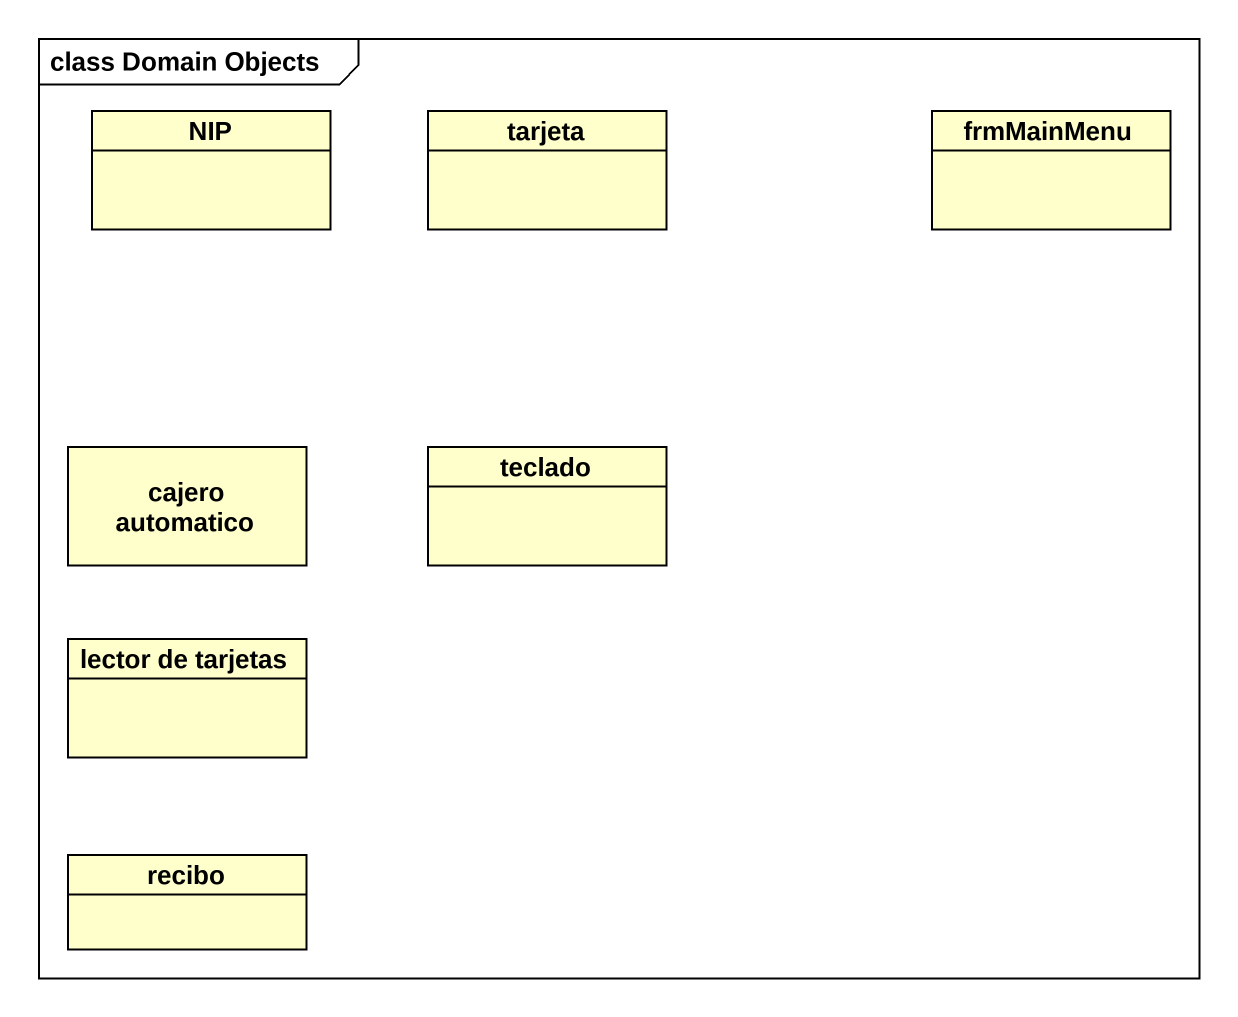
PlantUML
@startuml
mainframe class Domain Objects
hide circle
hide empty members
class NIP
class tarjeta
class frmMainMenu
class "cajero automatico" as cajero_automatico
class teclado
class "lector de tarjetas" as lector_de_tarjetas
class recibo
@enduml
